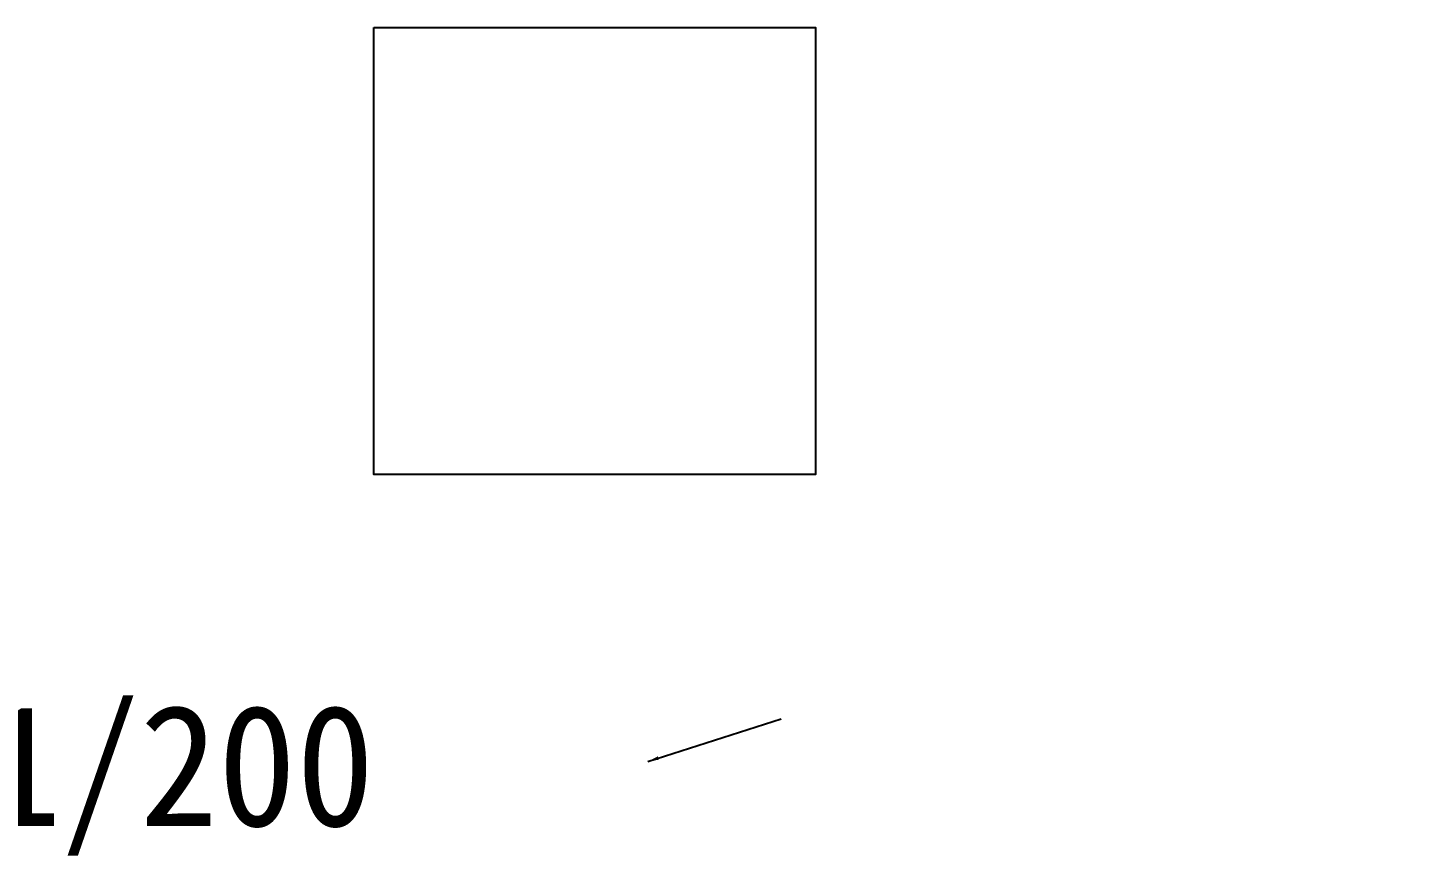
# Model space of a CAD drawing. Extents: x -179 to 159, y -6 to 158.
# Drawn here: x 71.4 to 147.1, y 112.2 to 157.8 of the extents above; entities that cross this region are included whole.
import ezdxf
from ezdxf.enums import TextEntityAlignment as Align

# ---------------------------------------------------------------- set-up
doc = ezdxf.new("R2010")
doc.units = 0
doc.header["$MEASUREMENT"] = 0
for name, color, linetype in [('TX-LINE', 2, 'CONTINUOUS'), ('TZ-TEX2', 3, 'CONTINUOUS'), ('TZ-TEXT', 6, 'CONTINUOUS')]:
    doc.layers.add(name, color=color, linetype=linetype)
doc.styles.get("Standard").update_dxf_attribs({"font": 'GulimChe.ttf'})
doc.dimstyles.new('지시선200', dxfattribs={"dimscale": 0.2, "dimtxt": 3, "dimasz": 3, "dimexe": 0.5, "dimexo": 0.5, "dimgap": 0.5, "dimtad": 1, "dimdec": 0, "dimzin": 1, "dimdsep": 46, "dimlunit": 6, "dimtxsty": 'Standard', "dimcen": 1, "dimclrd": 6, "dimclre": 6, "dimclrt": 3, "dimadec": 0, "dimazin": 0, "dimtfac": 1, "dimtdec": 0, "dimtix": 1, "dimtmove": 2, "dimatfit": 3, "dimfxl": 0, "dimtvp": 2, "dimlwd": -1, "dimlwe": -1, "dimarcsym": 0})

msp = doc.modelspace()

# ---------------------------------------------------------------- texts
at = {"layer": 'TZ-TEX2'}
msp.add_text('1/200', height=6.6667, dxfattribs=at).set_placement((79.776, 116.645), align=Align.MIDDLE)

# ---------------------------------------------------------------- leaders
at = {"layer": 'TZ-TEXT'}
msp.add_leader([(105.611, 117.415), (112.951, 119.76)], dimstyle='지시선200', dxfattribs=at)

# ---------------------------------------------------------------- wipeouts: each hides what was drawn before it
for points in [[(90.514, 157.812), (90.514, 133.199), (114.844, 133.199), (114.844, 157.812)], [(122.78, 157.812), (122.78, 133.199), (147.111, 133.199), (147.111, 157.812)]]:
    msp.add_wipeout(points).dxf.layer = 'TX-LINE'

# ---------------------------------------------------------------- next in the draw order: linework, layer by layer
msp.add_lwpolyline([(90.514, 157.812), (114.844, 157.812), (114.844, 133.199), (90.514, 133.199)], close=True, dxfattribs=at)

doc.saveas('drawing.dxf')
